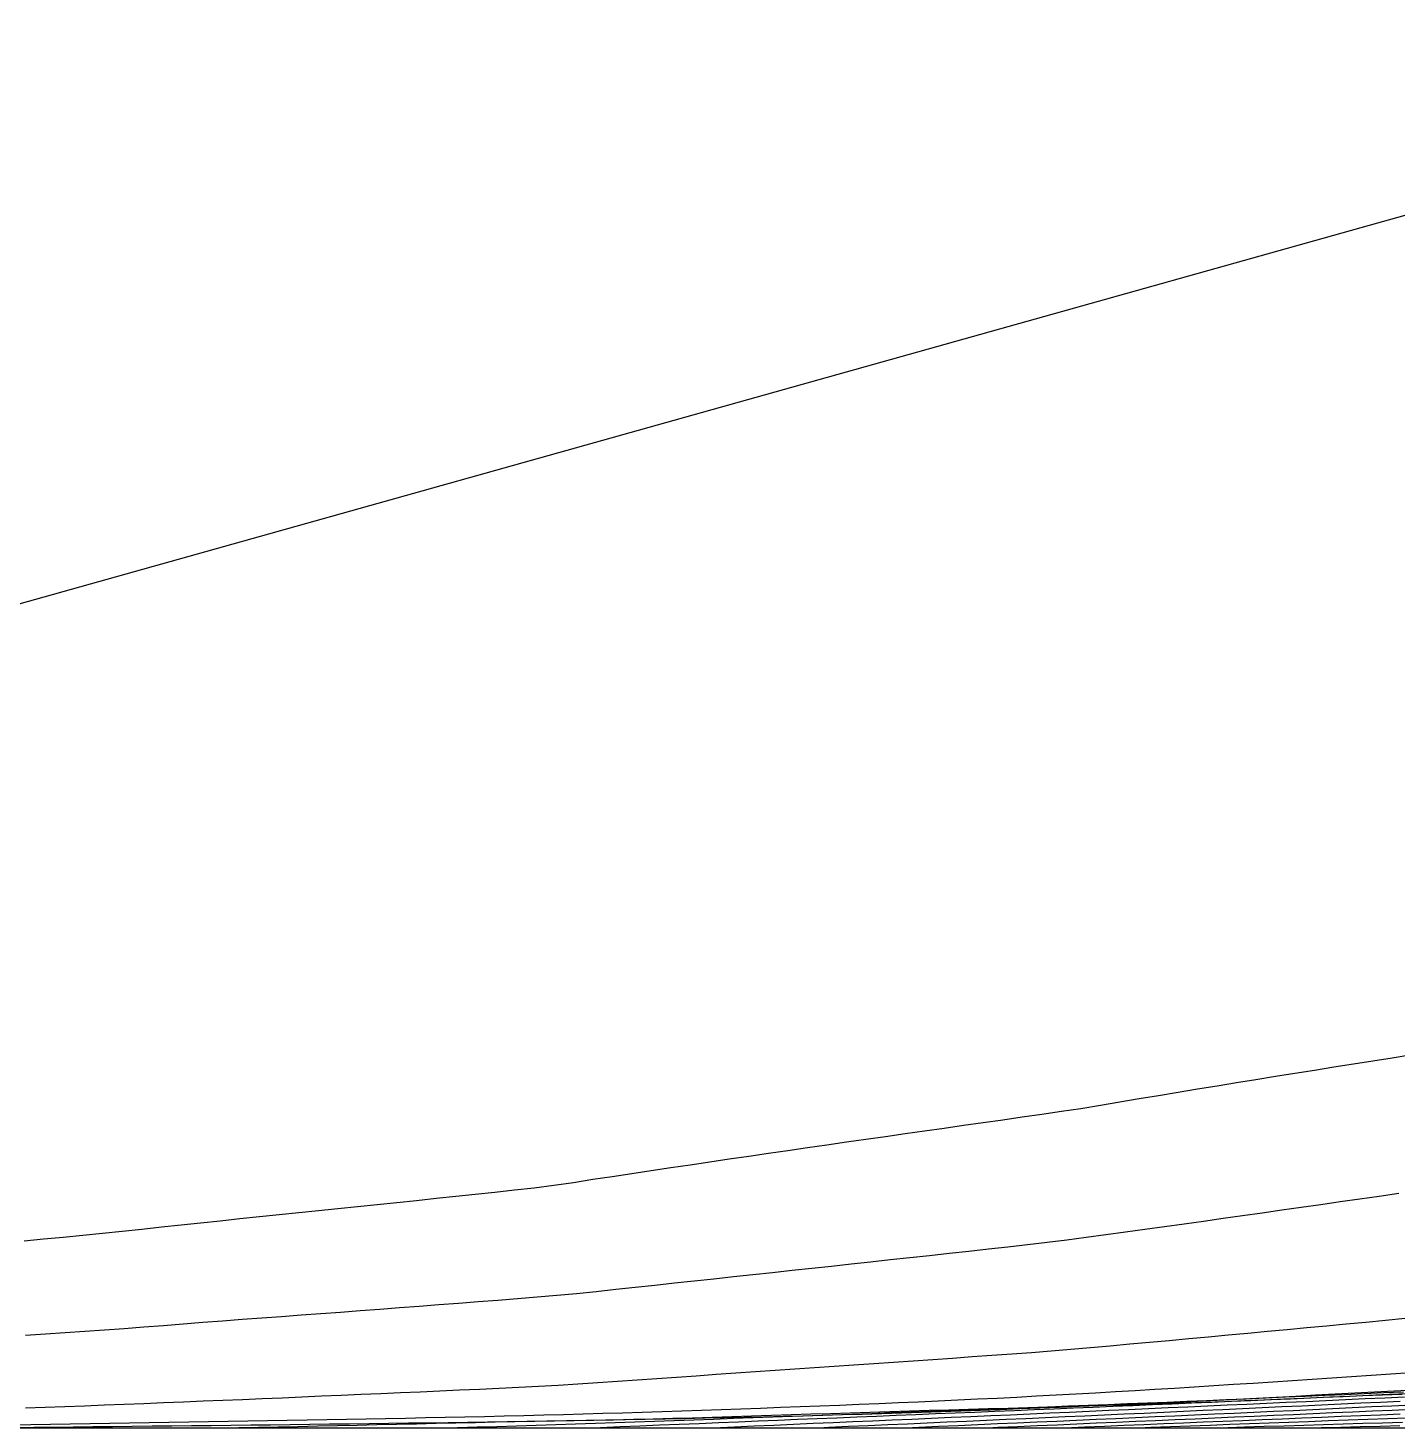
# Model space of a CAD drawing. Extents: x -4 to 218, y -16 to 16.
# Drawn here: x 169.55 to 176.49, y -15.92 to -8.82 of the extents above; entities that cross this region are included whole.
import ezdxf

# ---------------------------------------------------------------- set-up
doc = ezdxf.new("R2010")
doc.units = 0
doc.header["$MEASUREMENT"] = 0
doc.layers.add('Waterlines', color=7, linetype='Continuous')

msp = doc.modelspace()

# ---------------------------------------------------------------- linework, layer by layer
at = {"layer": 'Waterlines', "color": 135}
for points in [[(161.77084, -13.91014), (205.22366, -1.72699)], [(176.56294, -14.02968), (176.46417, -14.0451), (176.36534, -14.06061), (176.26656, -14.0762), (176.1678, -14.09188), (176.06903, -14.10765), (175.97025, -14.12349), (175.87154, -14.1394), (175.77287, -14.15536), (175.67418, -14.17139), (175.57549, -14.18748), (175.47681, -14.20363), (175.37823, -14.21983), (175.27951, -14.23611), (175.18092, -14.25244), (175.0825, -14.26885), (174.98404, -14.28542), (174.88541, -14.30189), (174.78635, -14.317), (174.68727, -14.33144), (174.58827, -14.34566), (174.4892, -14.35978), (174.39021, -14.37384), (174.29105, -14.3879), (174.19211, -14.40193), (174.09297, -14.41599), (173.994, -14.43005), (173.895, -14.44413), (173.79601, -14.45825), (173.69702, -14.47241), (173.59805, -14.48661), (173.49905, -14.50088), (173.39999, -14.5152), (173.3011, -14.52955), (173.2021, -14.54397), (173.10316, -14.55843), (173.00424, -14.57295), (172.90538, -14.58751), (172.80643, -14.60215), (172.70767, -14.61684), (172.60873, -14.63165), (172.50998, -14.64656), (172.41121, -14.66168), (172.31258, -14.67709), (172.21349, -14.69162), (172.11407, -14.70407), (172.01477, -14.71541), (171.91519, -14.72632), (171.8157, -14.73697), (171.71631, -14.74746), (171.61685, -14.75784), (171.51724, -14.76818), (171.41783, -14.77845), (171.31833, -14.7887), (171.21886, -14.79894), (171.11935, -14.80918), (171.01987, -14.81944), (170.92038, -14.82972), (170.82097, -14.84004), (170.72147, -14.85043), (170.62201, -14.86088), (170.5226, -14.87139), (170.42319, -14.88195), (170.32381, -14.89252), (170.2243, -14.90308), (170.12486, -14.91358), (170.02544, -14.92399), (169.92606, -14.93424), (169.82643, -14.94432), (169.72699, -14.95413), (169.62744, -14.96362), (169.52789, -14.97271)], [(176.49725, -14.73202), (176.3983, -14.74621), (176.29926, -14.76041), (176.20036, -14.77458), (176.10129, -14.78877), (176.00233, -14.80292), (175.90332, -14.81706), (175.8044, -14.83117), (175.70522, -14.84528), (175.60622, -14.85933), (175.50732, -14.87332), (175.4084, -14.88726), (175.30925, -14.90114), (175.21033, -14.91488), (175.11118, -14.92849), (175.01227, -14.94186), (174.91301, -14.95501), (174.81381, -14.9678), (174.71469, -14.98014), (174.61537, -14.99202), (174.51588, -15.0035), (174.41647, -15.01467), (174.31706, -15.02564), (174.21754, -15.03651), (174.11809, -15.04731), (174.01865, -15.05808), (173.91917, -15.06883), (173.81972, -15.07955), (173.72031, -15.09026), (173.62085, -15.10097), (173.5215, -15.11166), (173.42201, -15.12236), (173.3226, -15.13305), (173.22314, -15.14376), (173.12376, -15.15446), (173.02432, -15.16517), (172.92488, -15.17591), (172.82562, -15.18665), (172.7262, -15.19744), (172.62677, -15.2083), (172.52765, -15.21915), (172.42816, -15.22981), (172.32852, -15.23986), (172.22893, -15.24908), (172.12914, -15.25767), (172.0295, -15.26583), (171.92967, -15.27377), (171.83003, -15.28154), (171.73022, -15.28922), (171.63054, -15.29681), (171.53084, -15.30433), (171.43111, -15.31182), (171.33138, -15.31927), (171.23167, -15.3267), (171.13196, -15.33411), (171.03215, -15.34152), (170.93239, -15.34893), (170.83267, -15.35634), (170.73293, -15.36377), (170.63318, -15.37124), (170.5336, -15.37874), (170.43388, -15.38631), (170.33421, -15.39397), (170.23448, -15.40168), (170.13498, -15.40937), (170.0351, -15.41699), (169.93547, -15.4244), (169.83562, -15.43157), (169.73578, -15.43843), (169.63606, -15.44499), (169.53613, -15.45129)], [(176.52917, -15.36595), (176.42953, -15.37541), (176.32977, -15.38486), (176.23012, -15.39428), (176.13043, -15.40369), (176.03069, -15.41309), (175.93092, -15.42246), (175.83121, -15.4318), (175.73148, -15.44111), (175.63181, -15.45039), (175.5321, -15.45962), (175.43234, -15.46881), (175.33273, -15.47793), (175.23297, -15.487), (175.13339, -15.49598), (175.03355, -15.50489), (174.93381, -15.51366), (174.83424, -15.52225), (174.73436, -15.53061), (174.63454, -15.53854), (174.53468, -15.54603), (174.43471, -15.55324), (174.33466, -15.56031), (174.23466, -15.5673), (174.13477, -15.57424), (174.03485, -15.58116), (173.935, -15.58807), (173.83502, -15.59497), (173.73518, -15.60186), (173.63521, -15.60874), (173.53525, -15.61563), (173.43536, -15.6225), (173.33546, -15.62937), (173.2356, -15.63624), (173.13568, -15.64312), (173.03574, -15.64999), (172.93585, -15.65687), (172.83595, -15.66375), (172.73605, -15.67063), (172.63614, -15.67752), (172.53618, -15.68444), (172.4362, -15.69137), (172.33601, -15.69837), (172.2357, -15.70555), (172.13675, -15.71074), (172.03647, -15.7154), (171.93643, -15.71997), (171.83632, -15.72451), (171.73631, -15.729), (171.63625, -15.73347), (171.53619, -15.73791), (171.43619, -15.74232), (171.33618, -15.74671), (171.23613, -15.75108), (171.13608, -15.75542), (171.03595, -15.75975), (170.93591, -15.76404), (170.83585, -15.76831), (170.73579, -15.77255), (170.63573, -15.77676), (170.53568, -15.78094), (170.43562, -15.78509), (170.33554, -15.7892), (170.23555, -15.79326), (170.13541, -15.79728), (170.03537, -15.80124), (169.93527, -15.80514), (169.83521, -15.80897), (169.73506, -15.81271), (169.63498, -15.81633), (169.53484, -15.81981)], [(176.55711, -15.64047), (176.45731, -15.64733), (176.35757, -15.65414), (176.25772, -15.66092), (176.158, -15.66765), (176.05827, -15.67434), (175.9585, -15.68098), (175.85869, -15.68758), (175.75883, -15.69411), (175.65903, -15.70058), (175.55923, -15.70698), (175.45946, -15.71329), (175.35959, -15.71952), (175.25975, -15.72563), (175.15996, -15.73164), (175.06017, -15.73752), (174.96034, -15.74328), (174.86046, -15.74891), (174.76057, -15.75441), (174.66058, -15.75977), (174.56081, -15.76498), (174.46086, -15.77005), (174.36108, -15.77495), (174.26111, -15.77973), (174.16119, -15.78434), (174.06126, -15.78882), (173.96136, -15.79316), (173.86147, -15.79737), (173.76143, -15.80148), (173.66159, -15.80549), (173.56171, -15.80942), (173.46175, -15.8133), (173.36191, -15.81712), (173.2619, -15.82087), (173.16202, -15.82454), (173.06209, -15.82811), (172.9621, -15.83158), (172.86215, -15.83495), (172.76218, -15.83821), (172.66223, -15.84136), (172.56229, -15.84439), (172.46233, -15.84733), (172.36234, -15.85016), (172.26237, -15.85288), (172.1624, -15.85551), (172.06242, -15.85805), (171.96246, -15.8605), (171.8625, -15.86287), (171.76251, -15.86516), (171.66254, -15.86737), (171.56253, -15.86951), (171.46255, -15.87158), (171.36253, -15.8736), (171.26262, -15.87556), (171.16255, -15.87747), (171.06259, -15.87934), (170.96259, -15.88117), (170.86261, -15.88296), (170.76262, -15.88472), (170.66264, -15.88645), (170.56259, -15.88815), (170.46265, -15.88982), (170.36259, -15.89147), (170.26259, -15.8931), (170.16258, -15.8947), (170.06262, -15.89628), (169.96263, -15.89783), (169.86261, -15.89937), (169.76262, -15.90089), (169.66267, -15.90238), (169.56264, -15.90386), (169.46265, -15.90532)], [(176.5466, -15.74669), (176.44669, -15.75128), (176.34686, -15.75582), (176.24695, -15.76033), (176.14703, -15.76479), (176.04718, -15.76921), (175.94725, -15.7736), (175.84726, -15.77796), (175.74739, -15.78228), (175.64751, -15.78657), (175.54762, -15.79083), (175.44771, -15.79508), (175.34773, -15.79931), (175.24786, -15.80351), (175.14793, -15.80771), (175.04803, -15.81189), (174.94806, -15.81607), (174.84814, -15.82024), (174.74823, -15.8244), (174.64833, -15.82856), (174.54843, -15.8327), (174.44844, -15.83684), (174.34857, -15.84097), (174.24861, -15.8451), (174.14873, -15.84922), (174.04875, -15.85334), (173.94884, -15.85746), (173.84895, -15.86156), (173.74902, -15.86567), (173.64903, -15.86977), (173.54913, -15.87387), (173.44923, -15.87796), (173.34929, -15.88205), (173.24931, -15.88614), (173.14946, -15.89023), (173.04951, -15.89432), (172.94958, -15.8984), (172.84962, -15.90248), (172.74973, -15.90656), (172.6498, -15.91064), (172.54994, -15.91472), (172.45003, -15.9188), (172.41299, -15.92031), (172.34961, -15.92031), (172.25046, -15.92031), (172.15031, -15.92031), (172.05029, -15.92031), (171.95029, -15.92031), (171.8504, -15.92031), (171.75031, -15.92031), (171.65019, -15.92031), (171.55032, -15.92031), (171.45026, -15.92031), (171.35017, -15.92031), (171.25015, -15.92031), (171.15013, -15.92031), (171.05026, -15.92031), (170.95024, -15.92031), (170.85022, -15.92031), (170.75023, -15.92031), (170.65021, -15.92031), (170.55019, -15.92031), (170.4502, -15.92031), (170.35023, -15.92031), (170.25021, -15.92031), (170.15019, -15.92031), (170.0502, -15.92031), (169.95015, -15.92031), (169.85001, -15.92031), (169.75, -15.92031), (169.65019, -15.92031), (169.54999, -15.92031), (169.45016, -15.92031)], [(176.57431, -15.72878), (176.47433, -15.73389), (176.3746, -15.73898), (176.27475, -15.74412), (176.17467, -15.74936), (176.07468, -15.75468), (175.97549, -15.75999), (175.87566, -15.76532), (175.77565, -15.77059), (175.67572, -15.77572), (175.57576, -15.78072), (175.47592, -15.78555), (175.37593, -15.79023), (175.27606, -15.79477), (175.17613, -15.7992), (175.07619, -15.80351), (174.97627, -15.80773), (174.87633, -15.81185), (174.77634, -15.81589), (174.6765, -15.81983), (174.57651, -15.8237), (174.47661, -15.82748), (174.37662, -15.83117), (174.2767, -15.83478), (174.17679, -15.83829), (174.07678, -15.84171), (173.97678, -15.84503), (173.87683, -15.84825), (173.7769, -15.85135), (173.67693, -15.85432), (173.57692, -15.85716), (173.47693, -15.85986), (173.37698, -15.8624), (173.27696, -15.86481), (173.17696, -15.8671), (173.07692, -15.86926), (172.97685, -15.87131), (172.87688, -15.87326), (172.77686, -15.87512), (172.67719, -15.87691), (172.57719, -15.87868), (172.47725, -15.88049), (172.37747, -15.88245), (172.27736, -15.88451), (172.17737, -15.88645), (172.07741, -15.88815), (171.97736, -15.88972), (171.87718, -15.8912), (171.77731, -15.89261), (171.67728, -15.89399), (171.57732, -15.89533), (171.47717, -15.89665), (171.37747, -15.89795), (171.27728, -15.89922), (171.17729, -15.90046), (171.07713, -15.90167), (170.97714, -15.90285), (170.87715, -15.90401), (170.77713, -15.90515), (170.67693, -15.90629), (170.57689, -15.90741), (170.47688, -15.90853), (170.37689, -15.90964), (170.27687, -15.91074), (170.1769, -15.91182), (170.07684, -15.9129), (169.97687, -15.91397), (169.87688, -15.91502), (169.77678, -15.91605), (169.67697, -15.91705), (169.57704, -15.91802), (169.47697, -15.91892)], [(176.51486, -15.75018), (176.41473, -15.75412), (176.31473, -15.75808), (176.21504, -15.76208), (176.11513, -15.76619), (176.01535, -15.77039), (175.91537, -15.77465), (175.81563, -15.77887), (175.71553, -15.78303), (175.6156, -15.78704), (175.51561, -15.79085), (175.41589, -15.79443), (175.31577, -15.79779), (175.21574, -15.80096), (175.11574, -15.80398), (175.01591, -15.80689), (174.9158, -15.80974), (174.8158, -15.81254), (174.71582, -15.8153), (174.61589, -15.81806), (174.51599, -15.82082), (174.41595, -15.82361), (174.31599, -15.82643), (174.21597, -15.8293), (174.11606, -15.83223), (174.01601, -15.83524), (173.91612, -15.8383), (173.81612, -15.84142), (173.71614, -15.84457), (173.6162, -15.84775), (173.5162, -15.85095), (173.41626, -15.85415), (173.31635, -15.85734), (173.21638, -15.86052), (173.11653, -15.86366), (173.01648, -15.86674), (172.9166, -15.86973), (172.8166, -15.8726), (172.71686, -15.87527), (172.61693, -15.87769), (172.5168, -15.87984), (172.41682, -15.88178), (172.31679, -15.88362), (172.2168, -15.88545), (172.11679, -15.88734), (172.01663, -15.88933), (171.91664, -15.89141), (171.81662, -15.89356), (171.71667, -15.89575), (171.61667, -15.89797), (171.51666, -15.90022), (171.4167, -15.90248), (171.31667, -15.90476), (171.21667, -15.90705), (171.11673, -15.90934), (171.01663, -15.91162), (170.91678, -15.91388), (170.81696, -15.91611), (170.71707, -15.91828), (170.6174, -15.92016), (170.58627, -15.92031), (170.51683, -15.92031), (170.41684, -15.92031), (170.31689, -15.92031), (170.21684, -15.92031), (170.11679, -15.92031), (170.01692, -15.92031), (169.91687, -15.92031), (169.81686, -15.92031), (169.71684, -15.92031), (169.61682, -15.92031), (169.51683, -15.92031)], [(176.52138, -15.73831), (176.42137, -15.74277), (176.32144, -15.74723), (176.22153, -15.75167), (176.1216, -15.75609), (176.02171, -15.76048), (175.9218, -15.76484), (175.82181, -15.76918), (175.72189, -15.77347), (175.62206, -15.77772), (175.52213, -15.78193), (175.42221, -15.78611), (175.3222, -15.79024), (175.22237, -15.79433), (175.12244, -15.79838), (175.02251, -15.80239), (174.92258, -15.80636), (174.82263, -15.81029), (174.72278, -15.81417), (174.62279, -15.81803), (174.52283, -15.82186), (174.42288, -15.82565), (174.32298, -15.82942), (174.22305, -15.83317), (174.12309, -15.83689), (174.02313, -15.84059), (173.9232, -15.84426), (173.82329, -15.84792), (173.72331, -15.85156), (173.62343, -15.85518), (173.52348, -15.85878), (173.42357, -15.86236), (173.32359, -15.86592), (173.22363, -15.86947), (173.12369, -15.873), (173.02379, -15.87651), (172.92381, -15.88), (172.82385, -15.88347), (172.72392, -15.88693), (172.62399, -15.89036), (172.52403, -15.89377), (172.42406, -15.89716), (172.32419, -15.90052), (172.22414, -15.90385), (172.12419, -15.90715), (172.02432, -15.91039), (171.92444, -15.91356), (171.82477, -15.9166), (171.72505, -15.9193), (171.67043, -15.92031), (171.62453, -15.92031), (171.52451, -15.92031), (171.42455, -15.92031), (171.32452, -15.92031), (171.22458, -15.92031), (171.12451, -15.92031), (171.02448, -15.92031), (170.92448, -15.92031), (170.82445, -15.92031), (170.72446, -15.92031), (170.6244, -15.92031), (170.5244, -15.92031), (170.42456, -15.92031), (170.32449, -15.92031), (170.22444, -15.92031), (170.12448, -15.92031), (170.02443, -15.92031), (169.92442, -15.92031), (169.82442, -15.92031), (169.72441, -15.92031), (169.62439, -15.92031), (169.52437, -15.92031)], [(176.56094, -15.80399), (176.46106, -15.80882), (176.36115, -15.81363), (176.26128, -15.81839), (176.16141, -15.82312), (176.06151, -15.82782), (175.96162, -15.83248), (175.86174, -15.83712), (175.76181, -15.84172), (175.66191, -15.84631), (175.56198, -15.85087), (175.46208, -15.8554), (175.36223, -15.85991), (175.2623, -15.86441), (175.1624, -15.86889), (175.06247, -15.87336), (174.96262, -15.87781), (174.86266, -15.88225), (174.76279, -15.88667), (174.66284, -15.89109), (174.56296, -15.8955), (174.46303, -15.8999), (174.36313, -15.9043), (174.26324, -15.90869), (174.16335, -15.91307), (174.06342, -15.91746), (173.99849, -15.92031), (173.96312, -15.92031), (173.86395, -15.92031), (173.76379, -15.92031), (173.6638, -15.92031), (173.56374, -15.92031), (173.46362, -15.92031), (173.36375, -15.92031), (173.26366, -15.92031), (173.1636, -15.92031), (173.06361, -15.92031), (172.96361, -15.92031), (172.86371, -15.92031), (172.76381, -15.92031), (172.66377, -15.92031), (172.56378, -15.92031), (172.46381, -15.92031), (172.3638, -15.92031), (172.26398, -15.92031), (172.16379, -15.92031), (172.06374, -15.92031), (171.96381, -15.92031), (171.86383, -15.92031), (171.76389, -15.92031), (171.66362, -15.92031), (171.56361, -15.92031), (171.46373, -15.92031), (171.36359, -15.92031), (171.2635, -15.92031), (171.1636, -15.92031), (171.06357, -15.92031), (170.9635, -15.92031), (170.86348, -15.92031), (170.76349, -15.92031), (170.66345, -15.92031), (170.56343, -15.92031), (170.46349, -15.92031), (170.36346, -15.92031), (170.26347, -15.92031), (170.16342, -15.92031), (170.06345, -15.92031), (169.96344, -15.92031), (169.86343, -15.92031), (169.76346, -15.92031), (169.66347, -15.92031), (169.56342, -15.92031), (169.46341, -15.92031)], [(176.50412, -15.78567), (176.40427, -15.79042), (176.30431, -15.79515), (176.20444, -15.79985), (176.10454, -15.80454), (176.00464, -15.80922), (175.90474, -15.81387), (175.80482, -15.81851), (175.70496, -15.82314), (175.6051, -15.82774), (175.50513, -15.83235), (175.40521, -15.83693), (175.30536, -15.8415), (175.20541, -15.84606), (175.10551, -15.85061), (175.00563, -15.85515), (174.90581, -15.85967), (174.80588, -15.86419), (174.70593, -15.86871), (174.60611, -15.87321), (174.50612, -15.87771), (174.40623, -15.8822), (174.30637, -15.88668), (174.20642, -15.89116), (174.10649, -15.89564), (174.00664, -15.90011), (173.90677, -15.90458), (173.80684, -15.90905), (173.707, -15.91351), (173.60701, -15.91798), (173.55481, -15.92031), (173.50761, -15.92031), (173.40755, -15.92031), (173.30724, -15.92031), (173.20729, -15.92031), (173.10707, -15.92031), (173.0071, -15.92031), (172.90706, -15.92031), (172.80704, -15.92031), (172.70705, -15.92031), (172.60704, -15.92031), (172.50706, -15.92031), (172.40714, -15.92031), (172.30722, -15.92031), (172.20708, -15.92031), (172.10712, -15.92031), (172.00716, -15.92031), (171.90715, -15.92031), (171.80724, -15.92031), (171.70726, -15.92031), (171.60706, -15.92031), (171.50714, -15.92031), (171.40714, -15.92031), (171.30722, -15.92031), (171.20721, -15.92031), (171.10721, -15.92031), (171.00732, -15.92031), (170.90739, -15.92031), (170.80745, -15.92031), (170.70717, -15.92031), (170.60722, -15.92031), (170.50714, -15.92031), (170.40712, -15.92031), (170.30701, -15.92031), (170.20706, -15.92031), (170.10699, -15.92031), (170.00703, -15.92031), (169.90697, -15.92031), (169.80695, -15.92031), (169.70692, -15.92031), (169.60692, -15.92031), (169.5069, -15.92031)], [(176.5262, -15.76356), (176.42628, -15.76828), (176.32648, -15.77297), (176.2265, -15.77764), (176.12662, -15.78229), (176.02672, -15.78692), (175.92679, -15.79153), (175.82689, -15.79612), (175.72701, -15.80069), (175.62709, -15.80525), (175.52724, -15.80979), (175.42728, -15.81432), (175.32742, -15.81883), (175.22751, -15.82333), (175.12756, -15.82781), (175.02769, -15.83228), (174.92778, -15.83675), (174.82784, -15.8412), (174.72791, -15.84564), (174.62807, -15.85006), (174.52818, -15.85448), (174.42824, -15.8589), (174.32834, -15.8633), (174.22842, -15.86769), (174.12851, -15.87208), (174.02864, -15.87646), (173.92868, -15.88084), (173.82886, -15.88521), (173.72893, -15.88957), (173.62898, -15.89394), (173.52911, -15.8983), (173.42918, -15.90265), (173.32928, -15.907), (173.22931, -15.91136), (173.1295, -15.9157), (173.02374, -15.92031), (172.93007, -15.92031), (172.83005, -15.92031), (172.72983, -15.92031), (172.62978, -15.92031), (172.52975, -15.92031), (172.42981, -15.92031), (172.32964, -15.92031), (172.22957, -15.92031), (172.12964, -15.92031), (172.02962, -15.92031), (171.92957, -15.92031), (171.82953, -15.92031), (171.72958, -15.92031), (171.62961, -15.92031), (171.52963, -15.92031), (171.42961, -15.92031), (171.32962, -15.92031), (171.22961, -15.92031), (171.12956, -15.92031), (171.02953, -15.92031), (170.9295, -15.92031), (170.82964, -15.92031), (170.72949, -15.92031), (170.62944, -15.92031), (170.52937, -15.92031), (170.42947, -15.92031), (170.32944, -15.92031), (170.2294, -15.92031), (170.12938, -15.92031), (170.0294, -15.92031), (169.92947, -15.92031), (169.82938, -15.92031), (169.72948, -15.92031), (169.62944, -15.92031), (169.52951, -15.92031)], [(176.56293, -15.82642), (176.463, -15.83086), (176.36314, -15.83529), (176.26326, -15.83971), (176.16331, -15.84413), (176.06339, -15.84853), (175.9635, -15.85292), (175.86362, -15.85731), (175.76366, -15.86169), (175.66377, -15.86606), (175.56384, -15.87043), (175.46394, -15.87478), (175.36411, -15.87913), (175.26414, -15.88348), (175.16422, -15.88782), (175.06438, -15.89215), (174.96439, -15.89648), (174.86452, -15.90081), (174.76457, -15.90514), (174.66464, -15.90946), (174.56477, -15.91378), (174.46481, -15.9181), (174.41365, -15.92031), (174.36554, -15.92031), (174.26547, -15.92031), (174.16516, -15.92031), (174.06503, -15.92031), (173.96504, -15.92031), (173.8652, -15.92031), (173.76508, -15.92031), (173.66513, -15.92031), (173.56494, -15.92031), (173.46512, -15.92031), (173.36514, -15.92031), (173.26523, -15.92031), (173.16527, -15.92031), (173.06528, -15.92031), (172.96518, -15.92031), (172.86514, -15.92031), (172.76509, -15.92031), (172.66493, -15.92031), (172.56505, -15.92031), (172.46478, -15.92031), (172.3649, -15.92031), (172.26497, -15.92031), (172.16483, -15.92031), (172.0648, -15.92031), (171.96492, -15.92031), (171.86487, -15.92031), (171.76486, -15.92031), (171.66487, -15.92031), (171.5649, -15.92031), (171.46492, -15.92031), (171.3649, -15.92031), (171.26489, -15.92031), (171.16492, -15.92031), (171.06488, -15.92031), (170.96497, -15.92031), (170.86491, -15.92031), (170.76488, -15.92031), (170.66486, -15.92031), (170.5648, -15.92031), (170.46486, -15.92031), (170.36481, -15.92031), (170.26479, -15.92031), (170.16479, -15.92031), (170.06491, -15.92031), (169.9649, -15.92031), (169.86482, -15.92031), (169.76486, -15.92031), (169.66486, -15.92031), (169.56477, -15.92031), (169.46483, -15.92031)], [(176.50461, -15.85048), (176.40465, -15.85455), (176.30466, -15.85863), (176.20474, -15.86271), (176.1048, -15.8668), (176.0049, -15.8709), (175.90497, -15.875), (175.80499, -15.8791), (175.70506, -15.88321), (175.6051, -15.88732), (175.5052, -15.89143), (175.4052, -15.89555), (175.30527, -15.89967), (175.20534, -15.90379), (175.10538, -15.90791), (175.00542, -15.91203), (174.90549, -15.91616), (174.80457, -15.92031), (174.70584, -15.92031), (174.60571, -15.92031), (174.50565, -15.92031), (174.40552, -15.92031), (174.30544, -15.92031), (174.20555, -15.92031), (174.10556, -15.92031), (174.0056, -15.92031), (173.90555, -15.92031), (173.8056, -15.92031), (173.70595, -15.92031), (173.60577, -15.92031), (173.50572, -15.92031), (173.40569, -15.92031), (173.30571, -15.92031), (173.20558, -15.92031), (173.10559, -15.92031), (173.00543, -15.92031), (172.90536, -15.92031), (172.80551, -15.92031), (172.70549, -15.92031), (172.60553, -15.92031), (172.50552, -15.92031), (172.40527, -15.92031), (172.30525, -15.92031), (172.20525, -15.92031), (172.10521, -15.92031), (172.00539, -15.92031), (171.90526, -15.92031), (171.80519, -15.92031), (171.70508, -15.92031), (171.60498, -15.92031), (171.5051, -15.92031), (171.40503, -15.92031), (171.30496, -15.92031), (171.20493, -15.92031), (171.10487, -15.92031), (171.0049, -15.92031), (170.90489, -15.92031), (170.80495, -15.92031), (170.70479, -15.92031), (170.60486, -15.92031), (170.50475, -15.92031), (170.40485, -15.92031), (170.30475, -15.92031), (170.20486, -15.92031), (170.10474, -15.92031), (170.00488, -15.92031), (169.90469, -15.92031), (169.8047, -15.92031), (169.70461, -15.92031), (169.60466, -15.92031), (169.50471, -15.92031)], [(176.51495, -15.89194), (176.41502, -15.89503), (176.31502, -15.89811), (176.21506, -15.90118), (176.11517, -15.90425), (176.01523, -15.90732), (175.9153, -15.91039), (175.81531, -15.91345), (175.71536, -15.91651), (175.59137, -15.92031), (175.51604, -15.92031), (175.41597, -15.92031), (175.3157, -15.92031), (175.21559, -15.92031), (175.1158, -15.92031), (175.01564, -15.92031), (174.91592, -15.92031), (174.81604, -15.92031), (174.71582, -15.92031), (174.61568, -15.92031), (174.51561, -15.92031), (174.41554, -15.92031), (174.31557, -15.92031), (174.21553, -15.92031), (174.11554, -15.92031), (174.01559, -15.92031), (173.91565, -15.92031), (173.81555, -15.92031), (173.71573, -15.92031), (173.61569, -15.92031), (173.51588, -15.92031), (173.41583, -15.92031), (173.3159, -15.92031), (173.21594, -15.92031), (173.11569, -15.92031), (173.01579, -15.92031), (172.9158, -15.92031), (172.81554, -15.92031), (172.71564, -15.92031), (172.61552, -15.92031), (172.51566, -15.92031), (172.41556, -15.92031), (172.31546, -15.92031), (172.21567, -15.92031), (172.11552, -15.92031), (172.01547, -15.92031), (171.91541, -15.92031), (171.81538, -15.92031), (171.71536, -15.92031), (171.61557, -15.92031), (171.51553, -15.92031), (171.41551, -15.92031), (171.31548, -15.92031), (171.21545, -15.92031), (171.11543, -15.92031), (171.01543, -15.92031), (170.91541, -15.92031), (170.8154, -15.92031), (170.71538, -15.92031), (170.61536, -15.92031), (170.51532, -15.92031), (170.41533, -15.92031), (170.31531, -15.92031), (170.21527, -15.92031), (170.11526, -15.92031), (170.01544, -15.92031), (169.91542, -15.92031), (169.8154, -15.92031), (169.71533, -15.92031), (169.61534, -15.92031), (169.51534, -15.92031)], [(176.54002, -15.86964), (176.44003, -15.87336), (176.34, -15.87708), (176.24001, -15.8808), (176.14006, -15.88452), (176.04005, -15.88825), (175.94005, -15.89198), (175.84007, -15.89571), (175.74004, -15.89945), (175.64005, -15.90318), (175.5401, -15.90691), (175.44009, -15.91065), (175.34004, -15.91439), (175.24013, -15.91812), (175.18166, -15.92031), (175.1405, -15.92031), (175.04042, -15.92031), (174.94028, -15.92031), (174.84024, -15.92031), (174.7401, -15.92031), (174.64023, -15.92031), (174.53993, -15.92031), (174.44009, -15.92031), (174.33998, -15.92031), (174.2403, -15.92031), (174.13988, -15.92031), (174.03963, -15.92031), (173.93948, -15.92031), (173.83957, -15.92031), (173.73935, -15.92031), (173.63934, -15.92031), (173.53928, -15.92031), (173.43922, -15.92031), (173.33925, -15.92031), (173.239, -15.92031), (173.13895, -15.92031), (173.03891, -15.92031), (172.93886, -15.92031), (172.83879, -15.92031), (172.73872, -15.92031), (172.63863, -15.92031), (172.53857, -15.92031), (172.43852, -15.92031), (172.33858, -15.92031), (172.23842, -15.92031), (172.13838, -15.92031), (172.03856, -15.92031), (171.93845, -15.92031), (171.83846, -15.92031), (171.73834, -15.92031), (171.63814, -15.92031), (171.53793, -15.92031), (171.43785, -15.92031), (171.33777, -15.92031), (171.23761, -15.92031), (171.13757, -15.92031), (171.03748, -15.92031), (170.93752, -15.92031), (170.83743, -15.92031), (170.73735, -15.92031), (170.63728, -15.92031), (170.53723, -15.92031), (170.43719, -15.92031), (170.33711, -15.92031), (170.23706, -15.92031), (170.13701, -15.92031), (170.03697, -15.92031), (169.93695, -15.92031), (169.83667, -15.92031), (169.7366, -15.92031), (169.63655, -15.92031), (169.53671, -15.92031)], [(176.55136, -15.92031), (176.45148, -15.92031), (176.35129, -15.92031), (176.25137, -15.92031), (176.15144, -15.92031), (176.05125, -15.92031), (175.95132, -15.92031), (175.85138, -15.92031), (175.7514, -15.92031), (175.65134, -15.92031), (175.55128, -15.92031), (175.45113, -15.92031), (175.35126, -15.92031), (175.2511, -15.92031), (175.15105, -15.92031), (175.05112, -15.92031), (174.95105, -15.92031), (174.8513, -15.92031), (174.7513, -15.92031), (174.65137, -15.92031), (174.55107, -15.92031), (174.45105, -15.92031), (174.35086, -15.92031), (174.25087, -15.92031), (174.15076, -15.92031), (174.05077, -15.92031), (173.95074, -15.92031), (173.85075, -15.92031), (173.7507, -15.92031), (173.65091, -15.92031), (173.55084, -15.92031), (173.45076, -15.92031), (173.35071, -15.92031), (173.25064, -15.92031), (173.1506, -15.92031), (173.05054, -15.92031), (172.9507, -15.92031), (172.85066, -15.92031), (172.75058, -15.92031), (172.65053, -15.92031), (172.55049, -15.92031), (172.45041, -15.92031), (172.35037, -15.92031), (172.25035, -15.92031), (172.15051, -15.92031), (172.05045, -15.92031), (171.95042, -15.92031), (171.85036, -15.92031), (171.75031, -15.92031), (171.65025, -15.92031), (171.55017, -15.92031), (171.45015, -15.92031), (171.35011, -15.92031), (171.25009, -15.92031), (171.15028, -15.92031), (171.05019, -15.92031), (170.95013, -15.92031), (170.85008, -15.92031), (170.75006, -15.92031), (170.65002, -15.92031), (170.54996, -15.92031), (170.44994, -15.92031), (170.34993, -15.92031), (170.24986, -15.92031), (170.14983, -15.92031), (170.04979, -15.92031), (169.94977, -15.92031), (169.84976, -15.92031), (169.74971, -15.92031), (169.64969, -15.92031), (169.54967, -15.92031), (169.44965, -15.92031)], [(176.55704, -15.92031), (176.45677, -15.92031), (176.35667, -15.92031), (176.25665, -15.92031), (176.15671, -15.92031), (176.05658, -15.92031), (175.95654, -15.92031), (175.85649, -15.92031), (175.7565, -15.92031), (175.65659, -15.92031), (175.5565, -15.92031), (175.4566, -15.92031), (175.35649, -15.92031), (175.25673, -15.92031), (175.15654, -15.92031), (175.05646, -15.92031), (174.95641, -15.92031), (174.85629, -15.92031), (174.75632, -15.92031), (174.65614, -15.92031), (174.55626, -15.92031), (174.45613, -15.92031), (174.356, -15.92031), (174.25594, -15.92031), (174.15585, -15.92031), (174.05582, -15.92031), (173.95599, -15.92031), (173.85593, -15.92031), (173.75586, -15.92031), (173.65581, -15.92031), (173.55576, -15.92031), (173.45564, -15.92031), (173.35558, -15.92031), (173.25555, -15.92031), (173.15543, -15.92031), (173.05537, -15.92031), (172.95554, -15.92031), (172.85547, -15.92031), (172.75539, -15.92031), (172.6553, -15.92031), (172.55524, -15.92031), (172.45515, -15.92031), (172.35509, -15.92031), (172.25526, -15.92031), (172.15518, -15.92031), (172.05513, -15.92031), (171.95506, -15.92031), (171.85501, -15.92031), (171.75496, -15.92031), (171.65488, -15.92031), (171.55481, -15.92031), (171.45477, -15.92031), (171.35472, -15.92031), (171.25462, -15.92031), (171.15457, -15.92031), (171.0547, -15.92031), (170.95461, -15.92031), (170.85454, -15.92031), (170.75443, -15.92031), (170.65437, -15.92031), (170.55446, -15.92031), (170.45435, -15.92031), (170.35432, -15.92031), (170.25421, -15.92031), (170.15419, -15.92031), (170.05417, -15.92031), (169.95413, -15.92031), (169.85413, -15.92031), (169.7542, -15.92031), (169.65405, -15.92031), (169.55417, -15.92031), (169.45407, -15.92031)], [(176.50291, -15.90954), (176.40288, -15.91205), (176.30283, -15.91456), (176.20279, -15.91708), (176.10272, -15.91959), (176.07416, -15.92031), (176.0033, -15.92031), (175.90308, -15.92031), (175.8027, -15.92031), (175.70262, -15.92031), (175.60272, -15.92031), (175.50253, -15.92031), (175.40276, -15.92031), (175.30278, -15.92031), (175.20238, -15.92031), (175.10219, -15.92031), (175.0022, -15.92031), (174.90213, -15.92031), (174.80191, -15.92031), (174.70184, -15.92031), (174.60178, -15.92031), (174.50175, -15.92031), (174.40166, -15.92031), (174.30179, -15.92031), (174.20186, -15.92031), (174.10187, -15.92031), (174.00171, -15.92031), (173.90144, -15.92031), (173.80115, -15.92031), (173.70105, -15.92031), (173.60106, -15.92031), (173.50093, -15.92031), (173.40091, -15.92031), (173.30087, -15.92031), (173.20085, -15.92031), (173.10077, -15.92031), (173.00072, -15.92031), (172.90065, -15.92031), (172.80058, -15.92031), (172.70044, -15.92031), (172.60034, -15.92031), (172.50023, -15.92031), (172.40015, -15.92031), (172.30003, -15.92031), (172.20016, -15.92031), (172.10001, -15.92031), (171.99991, -15.92031), (171.89978, -15.92031), (171.79967, -15.92031), (171.69958, -15.92031), (171.59949, -15.92031), (171.49945, -15.92031), (171.39932, -15.92031), (171.29947, -15.92031), (171.19937, -15.92031), (171.09926, -15.92031), (170.99918, -15.92031), (170.89906, -15.92031), (170.79897, -15.92031), (170.6989, -15.92031), (170.5988, -15.92031), (170.49872, -15.92031), (170.39861, -15.92031), (170.29855, -15.92031), (170.19852, -15.92031), (170.0984, -15.92031), (169.99832, -15.92031), (169.89821, -15.92031), (169.79819, -15.92031), (169.69809, -15.92031), (169.59824, -15.92031), (169.49808, -15.92031)], [(176.50618, -15.92031), (176.40601, -15.92031), (176.30589, -15.92031), (176.20573, -15.92031), (176.10585, -15.92031), (176.00594, -15.92031), (175.9061, -15.92031), (175.80562, -15.92031), (175.70544, -15.92031), (175.60538, -15.92031), (175.50508, -15.92031), (175.40509, -15.92031), (175.3051, -15.92031), (175.20491, -15.92031), (175.10484, -15.92031), (175.00502, -15.92031), (174.90504, -15.92031), (174.80499, -15.92031), (174.70464, -15.92031), (174.60461, -15.92031), (174.50424, -15.92031), (174.40414, -15.92031), (174.30412, -15.92031), (174.20401, -15.92031), (174.10399, -15.92031), (174.00397, -15.92031), (173.90375, -15.92031), (173.80367, -15.92031), (173.70361, -15.92031), (173.60345, -15.92031), (173.50356, -15.92031), (173.40331, -15.92031), (173.30315, -15.92031), (173.20322, -15.92031), (173.10309, -15.92031), (173.00301, -15.92031), (172.90298, -15.92031), (172.80269, -15.92031), (172.70274, -15.92031), (172.60265, -15.92031), (172.50256, -15.92031), (172.40271, -15.92031), (172.30257, -15.92031), (172.20244, -15.92031), (172.1024, -15.92031), (172.00223, -15.92031), (171.90222, -15.92031), (171.80209, -15.92031), (171.70197, -15.92031), (171.60162, -15.92031), (171.50156, -15.92031), (171.40152, -15.92031), (171.30132, -15.92031), (171.20137, -15.92031), (171.10118, -15.92031), (171.00104, -15.92031), (170.90092, -15.92031), (170.80098, -15.92031), (170.7009, -15.92031), (170.60077, -15.92031), (170.5007, -15.92031), (170.40062, -15.92031), (170.30054, -15.92031), (170.20047, -15.92031), (170.10037, -15.92031), (170.00029, -15.92031), (169.90016, -15.92031), (169.80011, -15.92031), (169.69998, -15.92031), (169.59988, -15.92031), (169.49979, -15.92031)], [(176.53313, -15.92031), (176.43294, -15.92031), (176.33289, -15.92031), (176.23294, -15.92031), (176.13283, -15.92031), (176.03275, -15.92031), (175.9328, -15.92031), (175.83287, -15.92031), (175.73271, -15.92031), (175.6328, -15.92031), (175.53261, -15.92031), (175.43263, -15.92031), (175.33261, -15.92031), (175.23259, -15.92031), (175.13251, -15.92031), (175.03242, -15.92031), (174.93233, -15.92031), (174.83249, -15.92031), (174.73232, -15.92031), (174.63223, -15.92031), (174.53217, -15.92031), (174.43217, -15.92031), (174.33223, -15.92031), (174.23207, -15.92031), (174.13208, -15.92031), (174.03217, -15.92031), (173.93228, -15.92031), (173.832, -15.92031), (173.73206, -15.92031), (173.63206, -15.92031), (173.532, -15.92031), (173.43184, -15.92031), (173.33173, -15.92031), (173.23167, -15.92031), (173.1317, -15.92031), (173.03149, -15.92031), (172.93137, -15.92031), (172.83148, -15.92031), (172.73137, -15.92031), (172.63132, -15.92031), (172.53125, -15.92031), (172.43123, -15.92031), (172.33118, -15.92031), (172.23109, -15.92031), (172.13106, -15.92031), (172.03099, -15.92031), (171.93092, -15.92031), (171.83109, -15.92031), (171.731, -15.92031), (171.63087, -15.92031), (171.53082, -15.92031), (171.43073, -15.92031), (171.33067, -15.92031), (171.23058, -15.92031), (171.13052, -15.92031), (171.03067, -15.92031), (170.93059, -15.92031), (170.83055, -15.92031), (170.73044, -15.92031), (170.63042, -15.92031), (170.53035, -15.92031), (170.43028, -15.92031), (170.33023, -15.92031), (170.23018, -15.92031), (170.13013, -15.92031), (170.03004, -15.92031), (169.93002, -15.92031), (169.82999, -15.92031), (169.72992, -15.92031), (169.62987, -15.92031), (169.5298, -15.92031)], [(176.53909, -15.92031), (176.43883, -15.92031), (176.3389, -15.92031), (176.23865, -15.92031), (176.1386, -15.92031), (176.03865, -15.92031), (175.93874, -15.92031), (175.83876, -15.92031), (175.73871, -15.92031), (175.63867, -15.92031), (175.53862, -15.92031), (175.43846, -15.92031), (175.33849, -15.92031), (175.23827, -15.92031), (175.1384, -15.92031), (175.03819, -15.92031), (174.938, -15.92031), (174.83803, -15.92031), (174.7379, -15.92031), (174.638, -15.92031), (174.5379, -15.92031), (174.43791, -15.92031), (174.33768, -15.92031), (174.23766, -15.92031), (174.13776, -15.92031), (174.03787, -15.92031), (173.93771, -15.92031), (173.83752, -15.92031), (173.73763, -15.92031), (173.63748, -15.92031), (173.5374, -15.92031), (173.43732, -15.92031), (173.33704, -15.92031), (173.23705, -15.92031), (173.13684, -15.92031), (173.03691, -15.92031), (172.93677, -15.92031), (172.83662, -15.92031), (172.7368, -15.92031), (172.63669, -15.92031), (172.53658, -15.92031), (172.43651, -15.92031), (172.33641, -15.92031), (172.23634, -15.92031), (172.13626, -15.92031), (172.03619, -15.92031), (171.9361, -15.92031), (171.83601, -15.92031), (171.73593, -15.92031), (171.63603, -15.92031), (171.53593, -15.92031), (171.43584, -15.92031), (171.33575, -15.92031), (171.23567, -15.92031), (171.13557, -15.92031), (171.03549, -15.92031), (170.93542, -15.92031), (170.83533, -15.92031), (170.73543, -15.92031), (170.63535, -15.92031), (170.53529, -15.92031), (170.43518, -15.92031), (170.33513, -15.92031), (170.235, -15.92031), (170.13495, -15.92031), (170.0349, -15.92031), (169.93481, -15.92031), (169.83472, -15.92031), (169.73466, -15.92031), (169.63458, -15.92031), (169.53452, -15.92031)]]:
    msp.add_lwpolyline(points, dxfattribs=at)

doc.saveas('drawing.dxf')
